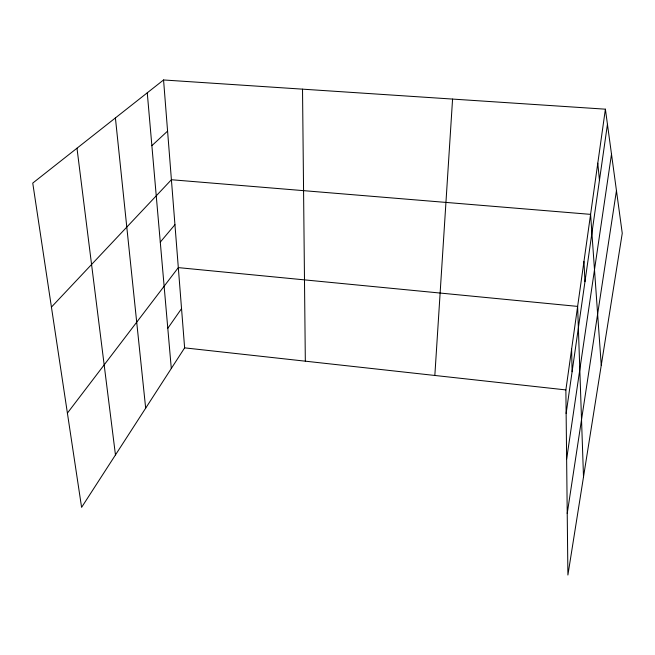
<?xml version="1.0" encoding="UTF-8"?>
<svg xmlns="http://www.w3.org/2000/svg" width="655" height="655" viewBox="0 0 655 655"><rect width="100%" height="100%" fill="white"/><g stroke="black" fill="none" stroke-linecap="round" stroke-linejoin="round"><path stroke-width="0.98" d="M434.838 375.462L452.572 99.077M605.392 109.18L622.25 233.278L567.901 575.033L565.871 389.921L605.392 109.18L163.562 79.967L32.75 183.089L81.597 507.363L184.628 347.862L163.562 79.967M566.133 413.493L607.447 124.319M566.632 459.147L611.5 154.154M567.222 513.471L616.453 190.63M167.795 328.302L181.541 308.628M67.399 413.108L178.316 267.617L577.628 306.401L583.507 476.873M160.278 242.121L174.942 224.698M51.434 307.097L171.405 179.732L590.589 214.365L601.249 365.326M151.87 145.672L167.582 131.106M184.628 347.862L565.871 389.921M76.987 148.218L115.46 454.93M115.411 117.933L145.672 408.163M597.786 163.193L599.456 180.223M147.26 92.813L171.299 368.487M583.949 261.525L584.964 281.683M571.61 349.148L572.102 371.721M302.52 89.154L305.328 361.175"/></g></svg>
